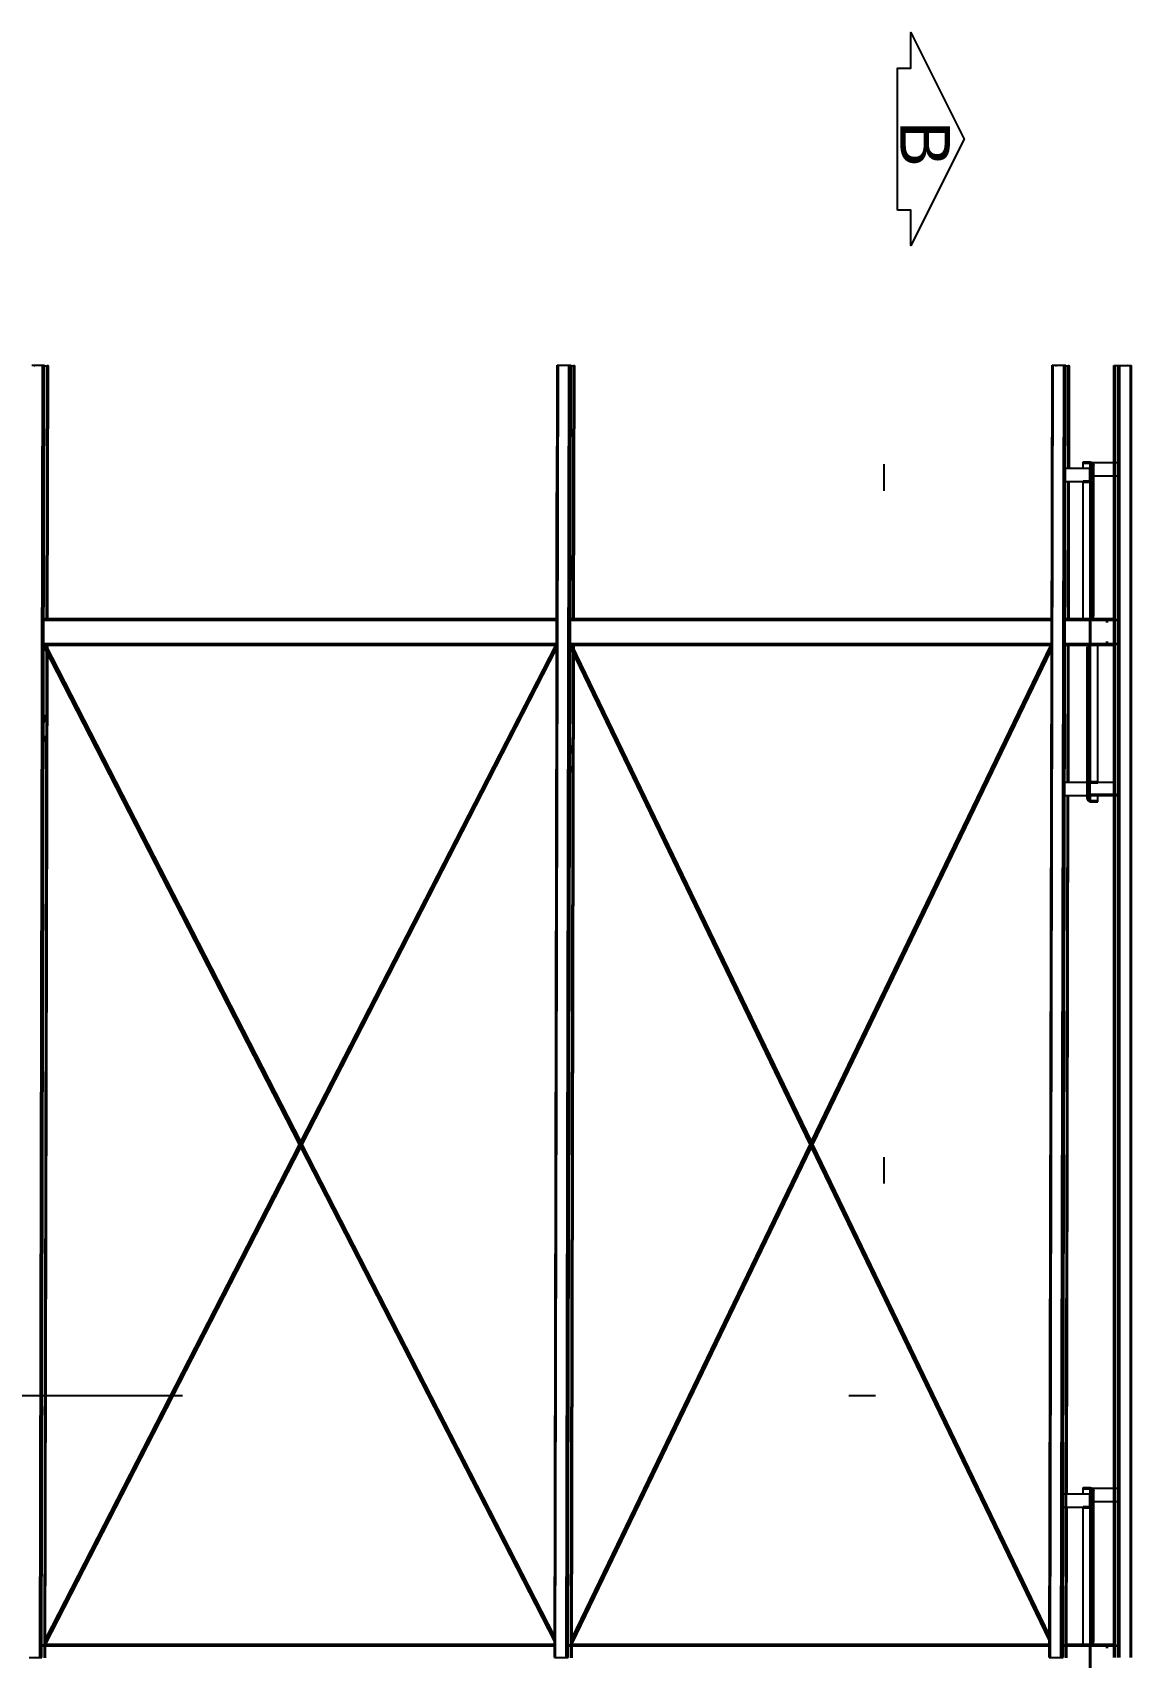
# Model space of a CAD drawing. Header units: millimetres. Extents: x 357 to 945, y 547 to 720.
# Drawn here: x 666.33 to 670.45, y 653.97 to 660.07 of the extents above; entities that cross this region are included whole.
import ezdxf

# ---------------------------------------------------------------- set-up
doc = ezdxf.new("R2010")
doc.units = ezdxf.units.MM
doc.linetypes.add('DIVIDE', pattern=[1.25, 0.5, -0.25, 0, -0.25, 0, -0.25])
for name, color, linetype in [('LCL-LINHACORTE', 171, 'DIVIDE'), ('LCL-TEXTO2', 171, 'Continuous'), ('PLANTA-VIS', 7, 'Continuous')]:
    doc.layers.add(name, color=color, linetype=linetype)
doc.styles.add('Arial', font='arial.ttf')

msp = doc.modelspace()

# ---------------------------------------------------------------- linework, layer by layer
at = {"layer": 'LCL-LINHACORTE', "ltscale": 10}
for p, q in [((669.52666, 635.54515), (669.52666, 659.93646)), ((661.89448, 654.95018), (679.59048, 654.95018))]:
    msp.add_line(p, q, dxfattribs=at)
at = {"layer": 'LCL-LINHACORTE', "linetype": 'ByBlock'}
msp.add_lwpolyline([(669.57666, 659.39934), (669.57666, 659.93268), (669.62666, 659.93268), (669.62666, 660.06601), (669.82666, 659.66601), (669.62666, 659.26601), (669.62666, 659.39934), (669.57666, 659.39934)], dxfattribs=at)
at = {"layer": 'PLANTA-VIS'}
for p, q in [((666.32953, 658.81709), (666.36909, 658.81709)), ((666.33954, 658.81566), (666.34177, 658.81544)), ((666.35865, 653.96709), (666.36909, 658.81709)), ((666.3606, 653.96708), (666.37103, 658.81708)), ((666.36237, 653.96707), (666.3728, 658.81707)), ((666.36368, 653.96704), (666.37411, 658.81704)), ((666.36434, 653.96702), (666.37477, 658.81702)), ((666.36658, 653.9668), (666.37701, 658.8168)), ((666.36909, 658.81709), (666.37103, 658.81708)), ((666.37103, 658.81708), (666.3728, 658.81707)), ((666.3728, 658.81707), (666.37411, 658.81704)), ((666.37411, 658.81704), (666.37477, 658.81702)), ((666.37477, 658.81702), (666.37701, 658.8168)), ((666.37701, 658.81539), (666.38646, 658.81539)), ((666.38442, 657.86622), (666.38646, 658.81565)), ((666.38646, 658.81565), (666.38893, 658.81565)), ((666.38689, 657.86622), (666.38893, 658.81565)), ((666.38893, 658.81565), (666.39116, 658.81543)), ((666.38912, 657.86622), (666.39116, 658.81543)), ((668.2899, 653.96702), (668.30033, 658.81702)), ((668.28999, 653.96704), (668.30042, 658.81704)), ((668.29082, 653.96707), (668.30125, 658.81707)), ((668.29227, 653.96708), (668.3027, 658.81708)), ((668.2941, 653.96709), (668.30453, 658.81709)), ((668.30033, 658.81702), (668.30042, 658.81704)), ((668.30042, 658.81704), (668.30125, 658.81707)), ((668.30125, 658.81707), (668.3027, 658.81708)), ((668.3027, 658.81708), (668.30453, 658.81709)), ((668.30453, 658.81709), (668.34409, 658.81709)), ((668.31454, 658.81566), (668.31677, 658.81544)), ((668.33365, 653.96709), (668.34409, 658.81709)), ((668.3356, 653.96708), (668.34603, 658.81708)), ((668.33737, 653.96707), (668.3478, 658.81707)), ((668.33868, 653.96704), (668.34911, 658.81704)), ((668.33934, 653.96702), (668.34977, 658.81702)), ((668.34158, 653.9668), (668.35201, 658.8168)), ((668.34409, 658.81709), (668.34603, 658.81708)), ((668.34603, 658.81708), (668.3478, 658.81707)), ((668.3478, 658.81707), (668.34911, 658.81704)), ((668.34911, 658.81704), (668.34977, 658.81702)), ((668.34977, 658.81702), (668.35201, 658.8168)), ((668.35201, 658.81539), (668.36146, 658.81539)), ((668.35942, 657.86622), (668.36146, 658.81565)), ((668.36146, 658.81565), (668.36393, 658.81565)), ((668.36189, 657.86622), (668.36393, 658.81565)), ((668.36393, 658.81565), (668.36616, 658.81543)), ((668.36412, 657.86622), (668.36616, 658.81543)), ((670.14623, 653.96702), (670.15666, 658.81702)), ((670.14632, 653.96704), (670.15675, 658.81704)), ((670.14715, 653.96707), (670.15758, 658.81707)), ((670.14859, 653.96708), (670.15902, 658.81708)), ((670.15043, 653.96709), (670.16086, 658.81709)), ((670.15666, 658.81702), (670.15675, 658.81704)), ((670.15675, 658.81704), (670.15758, 658.81707)), ((670.15758, 658.81707), (670.15902, 658.81708)), ((670.15902, 658.81708), (670.16086, 658.81709)), ((670.16086, 658.81709), (670.20041, 658.81709)), ((670.17086, 658.81566), (670.17309, 658.81544)), ((670.18998, 653.96709), (670.20041, 658.81709)), ((670.19193, 653.96708), (670.20236, 658.81708)), ((670.1937, 653.96707), (670.20413, 658.81707)), ((670.19501, 653.96704), (670.20544, 658.81704)), ((670.19567, 653.96702), (670.2061, 658.81702)), ((670.19791, 653.9668), (670.20834, 658.8168)), ((670.20041, 658.81709), (670.20236, 658.81708)), ((670.20236, 658.81708), (670.20413, 658.81707)), ((670.20413, 658.81707), (670.20544, 658.81704)), ((670.20544, 658.81704), (670.2061, 658.81702)), ((670.2061, 658.81702), (670.20834, 658.8168)), ((670.20834, 658.81539), (670.21779, 658.81539)), ((670.21696, 658.43022), (670.21779, 658.81565)), ((670.21779, 658.81565), (670.22026, 658.81565)), ((670.21944, 658.43022), (670.22026, 658.81565)), ((670.22026, 658.81565), (670.22249, 658.81543)), ((670.22167, 658.43022), (670.22249, 658.81543)), ((670.389, 658.81622), (670.39123, 658.81622)), ((670.389, 657.20722), (670.389, 658.81622)), ((670.39123, 658.81622), (670.39371, 658.81622)), ((670.39123, 657.20722), (670.39123, 658.81622)), ((670.39371, 658.81622), (670.40315, 658.81622)), ((670.39371, 657.20722), (670.39371, 658.81622)), ((670.40315, 658.81622), (670.40539, 658.81622)), ((670.40315, 653.96622), (670.40315, 658.81622)), ((670.40539, 658.81622), (670.40605, 658.81622)), ((670.40539, 653.96622), (670.40539, 658.81622)), ((670.40605, 658.81622), (670.40737, 658.81622)), ((670.40605, 653.96622), (670.40605, 658.81622)), ((670.40737, 658.81622), (670.40913, 658.81622)), ((670.40737, 653.96622), (670.40737, 658.81622)), ((670.40913, 658.81622), (670.41108, 658.81622)), ((670.40913, 653.96622), (670.40913, 658.81622)), ((670.41108, 658.81622), (670.45063, 658.81622)), ((670.41108, 653.96622), (670.41108, 658.81622)), ((670.44063, 658.81566), (670.4384, 658.81544)), ((670.45063, 658.81622), (670.45247, 658.81622)), ((670.45063, 653.96622), (670.45063, 658.81622)), ((670.45247, 658.81622), (670.45391, 658.81622)), ((670.45247, 653.96622), (670.45247, 658.81622)), ((670.45391, 658.81622), (670.45474, 658.81622)), ((670.45391, 653.96622), (670.45391, 658.81622)), ((670.45474, 658.81622), (670.45483, 658.81622)), ((670.45474, 653.96622), (670.45474, 658.81622)), ((670.27314, 658.44946), (670.27314, 658.45421)), ((670.27314, 658.45421), (670.30014, 658.45421)), ((670.27314, 658.44946), (670.30014, 658.44946)), ((670.27314, 658.43022), (670.27314, 658.44946)), ((670.30014, 658.45421), (670.30512, 658.45327)), ((670.30014, 658.43022), (670.30014, 658.44946)), ((670.30014, 658.44946), (670.30321, 658.44888)), ((670.30187, 658.40722), (670.30187, 658.4474)), ((670.30251, 658.45222), (670.30261, 658.45222)), ((670.30261, 658.45222), (670.389, 658.45222)), ((670.30261, 658.45001), (670.30261, 658.45222)), ((670.30261, 658.40222), (670.30261, 658.44888)), ((670.30321, 658.44888), (670.3058, 658.44724)), ((670.30321, 658.44873), (670.30321, 658.44888)), ((670.30512, 658.45327), (670.30678, 658.45222)), ((670.3058, 658.44724), (670.30754, 658.44477)), ((670.3058, 658.44678), (670.3058, 658.44724)), ((670.30706, 658.45204), (670.30934, 658.45059)), ((670.30754, 658.44477), (670.30814, 658.44186)), ((670.30754, 658.44395), (670.30754, 658.44477)), ((670.30814, 658.39058), (670.30814, 658.44186)), ((670.30934, 658.45059), (670.31215, 658.44659)), ((670.31215, 658.44659), (670.31314, 658.44186)), ((670.31314, 658.39058), (670.31314, 658.44186)), ((670.39371, 658.45222), (670.40315, 658.45222)), ((670.20741, 658.38022), (670.27314, 658.38022)), ((670.20751, 658.43022), (670.29845, 658.43022)), ((670.21575, 657.86622), (670.21686, 658.38022)), ((670.21822, 657.86622), (670.21933, 658.38022)), ((670.22045, 657.86622), (670.22156, 658.38022)), ((670.27314, 658.37824), (670.27314, 658.38299)), ((670.27314, 658.38299), (670.30014, 658.38299)), ((670.29845, 658.38299), (670.29845, 658.43022)), ((670.29845, 658.43022), (670.30187, 658.43022)), ((670.29919, 658.42522), (670.30187, 658.42522)), ((670.29919, 658.38299), (670.29919, 658.42522)), ((670.29919, 658.40722), (670.30187, 658.40722)), ((670.29919, 658.40222), (670.30261, 658.40222)), ((670.30014, 658.40722), (670.30014, 658.42522)), ((670.30014, 658.38299), (670.30014, 658.40222)), ((670.30014, 658.38299), (670.30321, 658.38356)), ((670.30261, 658.40222), (670.30814, 658.40222)), ((670.30321, 658.38356), (670.30321, 658.40222)), ((670.30321, 658.38356), (670.3058, 658.38521)), ((670.30512, 658.37918), (670.30934, 658.38185)), ((670.3058, 658.38521), (670.3058, 658.40222)), ((670.3058, 658.38521), (670.30754, 658.38768)), ((670.30754, 658.38768), (670.30754, 658.40222)), ((670.30754, 658.38768), (670.30814, 658.39058)), ((670.30934, 658.38185), (670.31215, 658.38586)), ((670.30934, 657.86915), (670.30934, 658.38185)), ((670.31215, 658.38586), (670.31314, 658.39058)), ((670.31215, 657.87316), (670.31215, 658.38586)), ((670.31314, 658.40222), (670.389, 658.40222)), ((670.31314, 657.87788), (670.31314, 658.39058)), ((670.39371, 658.40222), (670.40315, 658.40222)), ((668.29814, 658.33519), (668.29814, 658.33996)), ((668.29814, 658.33996), (668.29931, 658.33996)), ((668.29814, 658.33519), (668.2993, 658.33519)), ((668.29814, 658.26846), (668.29814, 658.33519)), ((670.27314, 658.37824), (670.30014, 658.37824)), ((670.27314, 657.86622), (670.27314, 658.37824)), ((670.30014, 658.37824), (670.30512, 658.37918)), ((670.30014, 657.86622), (670.30014, 658.37824)), ((670.30512, 657.86648), (670.30512, 658.37918)), ((668.29814, 658.26369), (668.29814, 658.26846)), ((668.29814, 658.26846), (668.29915, 658.26846)), ((668.29814, 658.26369), (668.29914, 658.26369)), ((668.29814, 657.86622), (668.29814, 658.26369)), ((666.37496, 657.86252), (668.29828, 657.86252)), ((666.37496, 657.86022), (668.29828, 657.86022)), ((666.37497, 657.86622), (668.29829, 657.86622)), ((666.37497, 657.86577), (668.29829, 657.86577)), ((666.37497, 657.86447), (668.29829, 657.86447)), ((668.34996, 657.86252), (670.15461, 657.86252)), ((668.34996, 657.86022), (670.15461, 657.86022)), ((668.34997, 657.86622), (670.15462, 657.86622)), ((668.34997, 657.86577), (670.15462, 657.86577)), ((668.34997, 657.86447), (670.15462, 657.86447)), ((670.20629, 657.86252), (670.29854, 657.86252)), ((670.20629, 657.86022), (670.29847, 657.86022)), ((670.2063, 657.86622), (670.29936, 657.86622)), ((670.2063, 657.86577), (670.29902, 657.86577)), ((670.2063, 657.86447), (670.29873, 657.86447)), ((670.29847, 657.86022), (670.29854, 657.86252)), ((670.29847, 657.77222), (670.29847, 657.86022)), ((670.29854, 657.86252), (670.29873, 657.86447)), ((670.29873, 657.86447), (670.29902, 657.86577)), ((670.29891, 657.86022), (670.29895, 657.86137)), ((670.29891, 657.77222), (670.29891, 657.86022)), ((670.29891, 657.85972), (670.30215, 657.85972)), ((670.29895, 657.86137), (670.29904, 657.86234)), ((670.29902, 657.86577), (670.29936, 657.86622)), ((670.29904, 657.86234), (670.29919, 657.86299)), ((670.29919, 657.86299), (670.29936, 657.86322)), ((670.29936, 657.86622), (670.30053, 657.86622)), ((670.29936, 657.86322), (670.30053, 657.86322)), ((670.30053, 657.86622), (670.3017, 657.86622)), ((670.30053, 657.86322), (670.3017, 657.86322)), ((670.30053, 657.77272), (670.30053, 657.85972)), ((670.30053, 657.77272), (670.30053, 657.85972)), ((670.3017, 657.86622), (670.389, 657.86622)), ((670.3017, 657.86622), (670.30204, 657.86577)), ((670.3017, 657.86322), (670.30187, 657.86299)), ((670.30187, 657.86299), (670.30202, 657.86234)), ((670.30202, 657.86234), (670.30211, 657.86137)), ((670.30204, 657.86577), (670.389, 657.86577)), ((670.30204, 657.86577), (670.30233, 657.86447)), ((670.30211, 657.86137), (670.30215, 657.86022)), ((670.30215, 657.77222), (670.30215, 657.86022)), ((670.30233, 657.86447), (670.389, 657.86447)), ((670.30233, 657.86447), (670.30252, 657.86252)), ((670.30252, 657.86252), (670.389, 657.86252)), ((670.30252, 657.86252), (670.30259, 657.86022)), ((670.30259, 657.86022), (670.389, 657.86022)), ((670.30259, 657.77222), (670.30259, 657.86022)), ((670.30375, 657.86622), (670.30512, 657.86648)), ((670.30512, 657.86648), (670.30934, 657.86915)), ((670.30934, 657.86915), (670.31215, 657.87316)), ((670.31215, 657.87316), (670.31314, 657.87788)), ((670.35916, 657.85872), (670.36493, 657.85872)), ((670.35916, 657.85472), (670.36493, 657.85472)), ((670.36493, 657.85472), (670.36493, 657.85872)), ((670.36493, 657.85872), (670.36767, 657.85872)), ((670.36493, 657.85472), (670.36767, 657.85472)), ((670.39371, 657.86252), (670.40315, 657.86252)), ((670.39371, 657.86022), (670.40315, 657.86022)), ((666.37477, 657.77222), (668.29809, 657.77222)), ((668.34977, 657.77222), (670.15442, 657.77222)), ((670.2061, 657.77222), (670.29847, 657.77222)), ((670.29847, 657.77222), (670.29854, 657.76993)), ((670.29891, 657.77272), (670.30215, 657.77272)), ((670.29891, 657.77222), (670.29895, 657.77108)), ((670.29895, 657.77108), (670.29904, 657.7701)), ((670.30202, 657.7701), (670.30211, 657.77108)), ((670.30211, 657.77108), (670.30215, 657.77222)), ((670.30252, 657.76993), (670.30259, 657.77222)), ((670.30259, 657.77222), (670.389, 657.77222)), ((670.35916, 657.77772), (670.36493, 657.77772)), ((670.35916, 657.77372), (670.36493, 657.77372)), ((670.36493, 657.77772), (670.36767, 657.77772)), ((670.36493, 657.77372), (670.36493, 657.77772)), ((670.36493, 657.77372), (670.36767, 657.77372)), ((670.39371, 657.77222), (670.40315, 657.77222)), ((666.37474, 657.76142), (667.33413, 655.89122)), ((666.37474, 657.76058), (667.3337, 655.89122)), ((666.37474, 657.75988), (667.33334, 655.89122)), ((666.37474, 657.75933), (667.33306, 655.89122)), ((666.37474, 657.75893), (667.33285, 655.89122)), ((666.37474, 657.75868), (667.33272, 655.89122)), ((666.37474, 657.7586), (667.33268, 655.89122)), ((666.37475, 657.76622), (668.29807, 657.76622)), ((666.37475, 657.76578), (667.33638, 655.89122)), ((666.37475, 657.76457), (667.33576, 655.89122)), ((666.37475, 657.76342), (667.33517, 655.89122)), ((666.37475, 657.76237), (667.33462, 655.89122)), ((666.37476, 657.76993), (668.29808, 657.76993)), ((666.37476, 657.76798), (668.29808, 657.76798)), ((666.37476, 657.76668), (668.29808, 657.76668)), ((666.37518, 657.76622), (668.29005, 654.03344)), ((666.37585, 657.76622), (667.33735, 655.8919)), ((666.37603, 653.96565), (666.38415, 657.74025)), ((666.37652, 657.76622), (667.33735, 655.89321)), ((666.37719, 657.76622), (667.33737, 655.89447)), ((666.37784, 657.76622), (667.3374, 655.89567)), ((666.37846, 657.76622), (667.33744, 655.89681)), ((666.3785, 653.96565), (666.38661, 657.73546)), ((666.37905, 657.76622), (667.3375, 655.89786)), ((666.37959, 657.76622), (667.33756, 655.8988)), ((666.38008, 657.76622), (667.33763, 655.89962)), ((666.38051, 657.76622), (667.3377, 655.90031)), ((666.38073, 653.96543), (666.38883, 657.73113)), ((666.38087, 657.76622), (667.33778, 655.90085)), ((666.38087, 654.0273), (668.29807, 657.76464)), ((666.38116, 657.76622), (667.33787, 655.90125)), ((666.38137, 657.76622), (667.33795, 655.90149)), ((666.38149, 657.76622), (667.33801, 655.90161)), ((666.38154, 657.76622), (667.33803, 655.90165)), ((666.3842, 657.76103), (666.38421, 657.76622)), ((666.38666, 657.75624), (666.38668, 657.76622)), ((666.38888, 657.75191), (666.38891, 657.76622)), ((667.33732, 655.89306), (668.29807, 657.76591)), ((667.33735, 655.89433), (668.29761, 657.76622)), ((667.33739, 655.89555), (668.29702, 657.76622)), ((667.33743, 655.89669), (668.29647, 657.76622)), ((667.33748, 655.89775), (668.29598, 657.76622)), ((667.33754, 655.8987), (668.29556, 657.76622)), ((667.33761, 655.89954), (668.2952, 657.76622)), ((667.33769, 655.90024), (668.29491, 657.76622)), ((667.3377, 655.89122), (668.29807, 657.76333)), ((667.33777, 655.9008), (668.2947, 657.76622)), ((667.33785, 655.90121), (668.29458, 657.76622)), ((667.33794, 655.90146), (668.29453, 657.76622)), ((667.33837, 655.89122), (668.29807, 657.76201)), ((667.33904, 655.89122), (668.29806, 657.76071)), ((667.33969, 655.89122), (668.29806, 657.75943)), ((667.34031, 655.89122), (668.29806, 657.75821)), ((667.3409, 655.89122), (668.29805, 657.75706)), ((667.34145, 655.89122), (668.29805, 657.75599)), ((667.34194, 655.89122), (668.29805, 657.75503)), ((667.34236, 655.89122), (668.29805, 657.7542)), ((667.34272, 655.89122), (668.29805, 657.75349)), ((667.34301, 655.89122), (668.29805, 657.75293)), ((667.34322, 655.89122), (668.29804, 657.75252)), ((667.34334, 655.89122), (668.29804, 657.75228)), ((667.34339, 655.89122), (668.29804, 657.75219)), ((668.34973, 657.75642), (669.24906, 655.89122)), ((668.34973, 657.75583), (669.24878, 655.89122)), ((668.34973, 657.75541), (669.24858, 655.89122)), ((668.34973, 657.75515), (669.24845, 655.89122)), ((668.34973, 657.75507), (669.24841, 655.89122)), ((668.34974, 657.76134), (669.25145, 655.89122)), ((668.34974, 657.76013), (669.25086, 655.89122)), ((668.34974, 657.75903), (669.25033, 655.89122)), ((668.34974, 657.75803), (669.24984, 655.89122)), ((668.34974, 657.75715), (669.24942, 655.89122)), ((668.34975, 657.76622), (670.1544, 657.76622)), ((668.34975, 657.7653), (669.25301, 655.89195)), ((668.34975, 657.76394), (670.14639, 654.03774)), ((668.34975, 657.76261), (669.25206, 655.89122)), ((668.34976, 657.76993), (670.15441, 657.76993)), ((668.34976, 657.76798), (670.15441, 657.76798)), ((668.34976, 657.76668), (670.15441, 657.76668)), ((668.34997, 657.76622), (669.25302, 655.89332)), ((668.35063, 657.76622), (669.25303, 655.89465)), ((668.35103, 653.96565), (668.35914, 657.73555)), ((668.35128, 657.76622), (669.25307, 655.89592)), ((668.35189, 657.76622), (669.25311, 655.89711)), ((668.35247, 657.76622), (669.25316, 655.89821)), ((668.35301, 657.76622), (669.25322, 655.89919)), ((668.3535, 657.76622), (669.25329, 655.90006)), ((668.3535, 653.96565), (668.3616, 657.73045)), ((668.35392, 657.76622), (669.25337, 655.90078)), ((668.35427, 657.76622), (669.25345, 655.90135)), ((668.35456, 657.76622), (669.25353, 655.90176)), ((668.35476, 657.76622), (669.25361, 655.90201)), ((668.35489, 657.76622), (669.25368, 655.90214)), ((668.35493, 657.76622), (669.2537, 655.90218)), ((668.35573, 653.96543), (668.36382, 657.72584)), ((668.35588, 654.0312), (670.15439, 657.7613)), ((668.35919, 657.75738), (668.35921, 657.76622)), ((668.36165, 657.75228), (668.36168, 657.76622)), ((668.36387, 657.74768), (668.36391, 657.76622)), ((669.25299, 655.89313), (670.1544, 657.76264)), ((669.25302, 655.89447), (670.1544, 657.76393)), ((669.25305, 655.89575), (670.1544, 657.76514)), ((669.25309, 655.89695), (670.15438, 657.76622)), ((669.25315, 655.89807), (670.1539, 657.76622)), ((669.25321, 655.89907), (670.15348, 657.76622)), ((669.25327, 655.89995), (670.15312, 657.76622)), ((669.25335, 655.90069), (670.15284, 657.76622)), ((669.25337, 655.89122), (670.15439, 657.75993)), ((669.25343, 655.90128), (670.15263, 657.76622)), ((669.25351, 655.90171), (670.15251, 657.76622)), ((669.2536, 655.90198), (670.15247, 657.76622)), ((669.25403, 655.89122), (670.15439, 657.75855)), ((669.25469, 655.89122), (670.15438, 657.75718)), ((669.25533, 655.89122), (670.15438, 657.75584)), ((669.25595, 655.89122), (670.15438, 657.75455)), ((669.25653, 655.89122), (670.15438, 657.75334)), ((669.25707, 655.89122), (670.15437, 657.75222)), ((669.25755, 655.89122), (670.15437, 657.75121)), ((669.25798, 655.89122), (670.15437, 657.75033)), ((669.25833, 655.89122), (670.15437, 657.74959)), ((669.25861, 655.89122), (670.15437, 657.749)), ((669.25882, 655.89122), (670.15437, 657.74857)), ((669.25894, 655.89122), (670.15437, 657.74831)), ((669.25899, 655.89122), (670.15437, 657.74822)), ((670.20608, 657.76622), (670.29936, 657.76622)), ((670.20609, 657.76993), (670.29854, 657.76993)), ((670.20609, 657.76798), (670.29873, 657.76798)), ((670.20609, 657.76668), (670.29902, 657.76668)), ((670.21443, 657.25222), (670.21554, 657.76622)), ((670.2169, 657.25222), (670.21801, 657.76622)), ((670.21913, 657.25222), (670.22024, 657.76622)), ((670.28792, 657.75456), (670.28891, 657.75929)), ((670.28792, 657.25222), (670.28792, 657.75456)), ((670.28891, 657.75929), (670.29172, 657.76329)), ((670.28891, 657.24659), (670.28891, 657.75929)), ((670.29172, 657.76329), (670.29594, 657.76597)), ((670.29172, 657.25059), (670.29172, 657.76329)), ((670.29594, 657.76597), (670.29727, 657.76622)), ((670.29594, 657.25327), (670.29594, 657.76597)), ((670.29854, 657.76993), (670.29873, 657.76798)), ((670.29873, 657.76798), (670.29902, 657.76668)), ((670.29902, 657.76668), (670.29936, 657.76622)), ((670.29904, 657.7701), (670.29919, 657.76945)), ((670.29919, 657.76945), (670.29936, 657.76922)), ((670.29936, 657.76922), (670.30053, 657.76922)), ((670.29936, 657.76622), (670.30053, 657.76622)), ((670.30053, 657.76922), (670.3017, 657.76922)), ((670.30053, 657.76622), (670.3017, 657.76622)), ((670.30092, 657.25421), (670.30092, 657.76622)), ((670.3017, 657.76922), (670.30187, 657.76945)), ((670.3017, 657.76622), (670.30204, 657.76668)), ((670.3017, 657.76622), (670.389, 657.76622)), ((670.30187, 657.76945), (670.30202, 657.7701)), ((670.30204, 657.76668), (670.30233, 657.76798)), ((670.30204, 657.76668), (670.389, 657.76668)), ((670.30233, 657.76798), (670.30252, 657.76993)), ((670.30233, 657.76798), (670.389, 657.76798)), ((670.30252, 657.76993), (670.389, 657.76993)), ((670.32792, 657.25421), (670.32792, 657.76622)), ((670.39371, 657.76993), (670.40315, 657.76993)), ((666.37414, 657.47859), (666.37792, 657.47859)), ((666.37415, 657.48339), (666.37792, 657.48339)), ((666.37792, 657.48339), (666.37792, 657.50442)), ((666.37792, 657.47859), (666.37792, 657.48339)), ((666.37398, 657.40666), (666.37792, 657.40666)), ((666.37399, 657.41146), (666.37792, 657.41146)), ((666.37792, 657.41146), (666.37792, 657.42588)), ((666.37792, 657.40666), (666.37792, 657.41146)), ((668.34889, 657.36399), (668.35292, 657.36399)), ((668.3489, 657.36876), (668.35292, 657.36876)), ((668.35292, 657.36876), (668.35292, 657.39103)), ((668.35292, 657.36399), (668.35292, 657.36876)), ((668.34874, 657.29249), (668.35292, 657.29249)), ((668.34875, 657.29726), (668.35292, 657.29726)), ((668.35292, 657.29726), (668.35292, 657.31199)), ((668.35292, 657.29249), (668.35292, 657.29726)), ((670.20498, 657.25222), (670.28857, 657.25222)), ((670.28792, 657.24186), (670.28792, 657.24885)), ((670.28792, 657.24186), (670.28891, 657.24659)), ((670.28792, 657.19058), (670.28792, 657.24186)), ((670.28891, 657.24659), (670.29172, 657.25059)), ((670.29172, 657.25059), (670.29594, 657.25327)), ((670.29292, 657.24186), (670.29352, 657.24477)), ((670.29292, 657.19058), (670.29292, 657.24186)), ((670.29352, 657.24477), (670.29526, 657.24724)), ((670.29526, 657.24724), (670.29785, 657.24888)), ((670.29594, 657.25327), (670.30092, 657.25421)), ((670.29785, 657.24888), (670.30092, 657.24946)), ((670.29845, 657.20222), (670.29845, 657.24899)), ((670.29919, 657.20722), (670.29919, 657.24913)), ((670.30092, 657.25421), (670.32792, 657.25421)), ((670.30092, 657.24946), (670.32792, 657.24946)), ((670.32792, 657.24946), (670.32792, 657.25421)), ((670.32792, 657.25222), (670.389, 657.25222)), ((670.20487, 657.20222), (670.28792, 657.20222)), ((670.20736, 653.96622), (670.21432, 657.20222)), ((670.20983, 653.96565), (670.21679, 657.20222)), ((670.21339, 654.58022), (670.21902, 657.20222)), ((670.28792, 657.19058), (670.28891, 657.18586)), ((670.28891, 657.18586), (670.29172, 657.18185)), ((670.29172, 657.18185), (670.29594, 657.17918)), ((670.29292, 657.20222), (670.29845, 657.20222)), ((670.29292, 657.19058), (670.29352, 657.18768)), ((670.29352, 657.18768), (670.29352, 657.20222)), ((670.29352, 657.18768), (670.29526, 657.18521)), ((670.29526, 657.18521), (670.29526, 657.20222)), ((670.29526, 657.18521), (670.29785, 657.18356)), ((670.29594, 657.17918), (670.30092, 657.17824)), ((670.29785, 657.18356), (670.29785, 657.20222)), ((670.29785, 657.18356), (670.30092, 657.18299)), ((670.29845, 657.20222), (670.30053, 657.20222)), ((670.29919, 657.20722), (670.30053, 657.20722)), ((670.30053, 657.20722), (670.30587, 657.20722)), ((670.30053, 657.20222), (670.30587, 657.20222)), ((670.30092, 657.18299), (670.30092, 657.20222)), ((670.30092, 657.18299), (670.32792, 657.18299)), ((670.30092, 657.17824), (670.32792, 657.17824)), ((670.30587, 657.20722), (670.40315, 657.20722)), ((670.30587, 657.20222), (670.30587, 657.20722)), ((670.30587, 657.20222), (670.40315, 657.20222)), ((670.32792, 657.18299), (670.32792, 657.20222)), ((670.32792, 657.17824), (670.32792, 657.18299)), ((670.389, 653.96622), (670.389, 657.20222)), ((670.39123, 653.96622), (670.39123, 657.20222)), ((670.39371, 653.96622), (670.39371, 657.20222)), ((666.38084, 654.01686), (667.3377, 655.88212)), ((666.38085, 654.02088), (667.33744, 655.88562)), ((666.38085, 654.01972), (667.3375, 655.88458)), ((666.38085, 654.01866), (667.33756, 655.88363)), ((666.38085, 654.0177), (667.33763, 655.88281)), ((666.38086, 654.026), (667.33735, 655.89053)), ((666.38086, 654.02468), (667.33735, 655.88923)), ((666.38086, 654.02338), (667.33737, 655.88797)), ((666.38086, 654.0221), (667.3374, 655.88676)), ((666.38087, 654.02858), (667.33638, 655.89122)), ((666.38087, 654.0298), (667.33576, 655.89122)), ((666.38087, 654.01622), (667.33778, 655.88158)), ((666.38088, 654.03095), (667.33517, 655.89122)), ((666.38088, 654.03202), (667.33462, 655.89122)), ((666.38088, 654.03298), (667.33413, 655.89122)), ((666.38088, 654.03382), (667.3337, 655.89122)), ((666.38088, 654.03452), (667.33334, 655.89122)), ((666.38088, 654.03508), (667.33306, 655.89122)), ((666.38088, 654.03549), (667.33285, 655.89122)), ((666.38089, 654.03582), (667.33268, 655.89122)), ((666.38089, 654.03573), (667.33272, 655.89122)), ((666.38116, 654.01622), (667.33787, 655.88119)), ((666.38137, 654.01622), (667.33795, 655.88095)), ((666.38149, 654.01622), (667.33801, 655.88082)), ((666.38154, 654.01622), (667.33803, 655.88078)), ((667.33732, 655.88938), (668.29004, 654.03218)), ((667.33735, 655.8881), (668.29004, 654.03096)), ((667.33739, 655.88689), (668.29004, 654.02982)), ((667.33743, 655.88574), (668.29004, 654.02876)), ((667.33748, 655.88468), (668.29003, 654.02781)), ((667.33754, 655.88373), (668.29003, 654.02698)), ((667.33761, 655.8829), (668.29003, 654.02628)), ((667.33769, 655.88219), (668.29003, 654.02572)), ((667.3377, 655.89122), (668.29005, 654.03473)), ((667.33777, 655.88163), (668.29003, 654.02532)), ((667.33785, 655.88122), (668.29003, 654.02508)), ((667.33794, 655.88097), (668.29003, 654.025)), ((667.33837, 655.89122), (668.29005, 654.03604)), ((667.33904, 655.89122), (668.29006, 654.03733)), ((667.33969, 655.89122), (668.29006, 654.0386)), ((667.34031, 655.89122), (668.29006, 654.03981)), ((667.3409, 655.89122), (668.29006, 654.04095)), ((667.34145, 655.89122), (668.29007, 654.04201)), ((667.34194, 655.89122), (668.29007, 654.04296)), ((667.34236, 655.89122), (668.29007, 654.04379)), ((667.34272, 655.89122), (668.29007, 654.04449)), ((667.34301, 655.89122), (668.29007, 654.04505)), ((667.34322, 655.89122), (668.29007, 654.04545)), ((667.34334, 655.89122), (668.29007, 654.04569)), ((667.34339, 655.89122), (668.29007, 654.04578)), ((668.35585, 654.02111), (669.25329, 655.88238)), ((668.35585, 654.02022), (669.25337, 655.88166)), ((668.35585, 654.01948), (669.25345, 655.88108)), ((668.35585, 654.01889), (669.25353, 655.88067)), ((668.35585, 654.01847), (669.25361, 655.88042)), ((668.35585, 654.01821), (669.25368, 655.88029)), ((668.35585, 654.01812), (669.2537, 655.88025)), ((668.35586, 654.02573), (669.25307, 655.88652)), ((668.35586, 654.02445), (669.25311, 655.88533)), ((668.35586, 654.02323), (669.25316, 655.88423)), ((668.35586, 654.02211), (669.25322, 655.88324)), ((668.35587, 654.02983), (669.25301, 655.89049)), ((668.35587, 654.02844), (669.25302, 655.88911)), ((668.35587, 654.02707), (669.25303, 655.88779)), ((668.35588, 654.03254), (669.25206, 655.89122)), ((668.35588, 654.03382), (669.25145, 655.89122)), ((668.35588, 654.03504), (669.25086, 655.89122)), ((668.35589, 654.04015), (669.24841, 655.89122)), ((668.35589, 654.03616), (669.25033, 655.89122)), ((668.35589, 654.03716), (669.24984, 655.89122)), ((668.35589, 654.03805), (669.24942, 655.89122)), ((668.35589, 654.03879), (669.24906, 655.89122)), ((668.35589, 654.03938), (669.24878, 655.89122)), ((668.35589, 654.0398), (669.24858, 655.89122)), ((668.35589, 654.04006), (669.24845, 655.89122)), ((669.25299, 655.88931), (670.14638, 654.03641)), ((669.25302, 655.88796), (670.14638, 654.03514)), ((669.25305, 655.88669), (670.14638, 654.03393)), ((669.25309, 655.88548), (670.14638, 654.03282)), ((669.25315, 655.88437), (670.14637, 654.03183)), ((669.25321, 655.88336), (670.14637, 654.03095)), ((669.25327, 655.88248), (670.14637, 654.03022)), ((669.25335, 655.88174), (670.14637, 654.02963)), ((669.25337, 655.89122), (670.14639, 654.0391)), ((669.25343, 655.88115), (670.14637, 654.02921)), ((669.25351, 655.88072), (670.14637, 654.02895)), ((669.2536, 655.88045), (670.14637, 654.02887)), ((669.25403, 655.89122), (670.14639, 654.04047)), ((669.25469, 655.89122), (670.1464, 654.04183)), ((669.25533, 655.89122), (670.1464, 654.04316)), ((669.25595, 655.89122), (670.1464, 654.04443)), ((669.25653, 655.89122), (670.1464, 654.04563)), ((669.25707, 655.89122), (670.14641, 654.04674)), ((669.25755, 655.89122), (670.14641, 654.04774)), ((669.25798, 655.89122), (670.14641, 654.04862)), ((669.25833, 655.89122), (670.14641, 654.04935)), ((669.25861, 655.89122), (670.14641, 654.04993)), ((669.25882, 655.89122), (670.14641, 654.05036)), ((669.25894, 655.89122), (670.14641, 654.05061)), ((669.25899, 655.89122), (670.14641, 654.0507)), ((670.27314, 654.59946), (670.27314, 654.60421)), ((670.27314, 654.60421), (670.30014, 654.60421)), ((670.27314, 654.59946), (670.30014, 654.59946)), ((670.27314, 654.58022), (670.27314, 654.59946)), ((670.30014, 654.60421), (670.30512, 654.60327)), ((670.30014, 654.58022), (670.30014, 654.59946)), ((670.30014, 654.59946), (670.30321, 654.59888)), ((670.30251, 654.60222), (670.30261, 654.60222)), ((670.30261, 654.60222), (670.389, 654.60222)), ((670.30261, 654.60001), (670.30261, 654.60222)), ((670.30261, 654.55222), (670.30261, 654.59888)), ((670.30321, 654.59888), (670.3058, 654.59724)), ((670.30321, 654.59873), (670.30321, 654.59888)), ((670.30512, 654.60327), (670.30678, 654.60222)), ((670.30706, 654.60204), (670.30934, 654.60059)), ((670.30934, 654.60059), (670.31215, 654.59659)), ((670.39371, 654.60222), (670.40315, 654.60222)), ((670.19923, 654.58022), (670.20868, 654.58022)), ((670.21222, 654.58022), (670.29845, 654.58022)), ((670.29845, 654.53299), (670.29845, 654.58022)), ((670.29845, 654.58022), (670.30187, 654.58022)), ((670.29919, 654.57522), (670.30187, 654.57522)), ((670.29919, 654.53299), (670.29919, 654.57522)), ((670.29919, 654.55722), (670.30187, 654.55722)), ((670.29919, 654.55222), (670.30261, 654.55222)), ((670.30014, 654.55722), (670.30014, 654.57522)), ((670.30014, 654.53299), (670.30014, 654.55222)), ((670.30187, 654.55722), (670.30187, 654.5974)), ((670.30261, 654.55222), (670.30814, 654.55222)), ((670.30321, 654.53356), (670.30321, 654.55222)), ((670.3058, 654.59724), (670.30754, 654.59477)), ((670.3058, 654.59678), (670.3058, 654.59724)), ((670.3058, 654.53521), (670.3058, 654.55222)), ((670.3058, 654.53521), (670.30754, 654.53768)), ((670.30754, 654.59477), (670.30814, 654.59186)), ((670.30754, 654.59395), (670.30754, 654.59477)), ((670.30754, 654.53768), (670.30754, 654.55222)), ((670.30754, 654.53768), (670.30814, 654.54058)), ((670.30814, 654.54058), (670.30814, 654.59186)), ((670.31215, 654.59659), (670.31314, 654.59186)), ((670.31215, 654.53586), (670.31314, 654.54058)), ((670.31314, 654.54058), (670.31314, 654.59186)), ((670.31314, 654.55222), (670.389, 654.55222)), ((670.31314, 654.02788), (670.31314, 654.54058)), ((670.39371, 654.55222), (670.40315, 654.55222)), ((670.19913, 654.53022), (670.20857, 654.53022)), ((670.21206, 653.96543), (670.21328, 654.53022)), ((670.21222, 654.53022), (670.27314, 654.53022)), ((670.27314, 654.52824), (670.27314, 654.53299)), ((670.27314, 654.53299), (670.30014, 654.53299)), ((670.27314, 654.52824), (670.30014, 654.52824)), ((670.27314, 654.01622), (670.27314, 654.52824)), ((670.30014, 654.53299), (670.30321, 654.53356)), ((670.30014, 654.52824), (670.30512, 654.52918)), ((670.30014, 654.01622), (670.30014, 654.52824)), ((670.30321, 654.53356), (670.3058, 654.53521)), ((670.30512, 654.52918), (670.30934, 654.53185)), ((670.30512, 654.01648), (670.30512, 654.52918)), ((670.30934, 654.53185), (670.31215, 654.53586)), ((670.30934, 654.01915), (670.30934, 654.53185)), ((670.31215, 654.02316), (670.31215, 654.53586)), ((666.36668, 654.01252), (666.37613, 654.01252)), ((666.36668, 654.01022), (666.37613, 654.01022)), ((666.36669, 654.01447), (666.37614, 654.01447)), ((666.38083, 654.01022), (668.29, 654.01022)), ((666.38084, 654.01622), (668.29001, 654.01622)), ((666.38084, 654.01577), (668.29001, 654.01577)), ((666.38084, 654.01447), (668.29001, 654.01447)), ((666.38084, 654.01252), (668.29, 654.01252)), ((668.34168, 654.01252), (668.35113, 654.01252)), ((668.34168, 654.01022), (668.35113, 654.01022)), ((668.34169, 654.01447), (668.35114, 654.01447)), ((668.35583, 654.01022), (670.14633, 654.01022)), ((668.35584, 654.01622), (670.14634, 654.01622)), ((668.35584, 654.01577), (670.14634, 654.01577)), ((668.35584, 654.01447), (670.14634, 654.01447)), ((668.35584, 654.01252), (670.14633, 654.01252)), ((670.19801, 654.01252), (670.20746, 654.01252)), ((670.19801, 654.01022), (670.20745, 654.01022)), ((670.19802, 654.01447), (670.20746, 654.01447)), ((670.21216, 654.01022), (670.29847, 654.01022)), ((670.21217, 654.01622), (670.29936, 654.01622)), ((670.21217, 654.01577), (670.29902, 654.01577)), ((670.21217, 654.01447), (670.29873, 654.01447)), ((670.21217, 654.01252), (670.29854, 654.01252)), ((670.29847, 654.01022), (670.29854, 654.01252)), ((670.29847, 653.92222), (670.29847, 654.01022)), ((670.29854, 654.01252), (670.29873, 654.01447)), ((670.29873, 654.01447), (670.29902, 654.01577)), ((670.29891, 654.01022), (670.29895, 654.01137)), ((670.29891, 653.92222), (670.29891, 654.01022)), ((670.29891, 654.00972), (670.30215, 654.00972)), ((670.29895, 654.01137), (670.29904, 654.01234)), ((670.29902, 654.01577), (670.29936, 654.01622)), ((670.29904, 654.01234), (670.29919, 654.01299)), ((670.29919, 654.01299), (670.29936, 654.01322)), ((670.29936, 654.01622), (670.30053, 654.01622)), ((670.29936, 654.01322), (670.30053, 654.01322)), ((670.30053, 654.01622), (670.3017, 654.01622)), ((670.30053, 654.01322), (670.3017, 654.01322)), ((670.30053, 653.92272), (670.30053, 654.00972)), ((670.30053, 653.92272), (670.30053, 654.00972)), ((670.3017, 654.01622), (670.389, 654.01622)), ((670.3017, 654.01622), (670.30204, 654.01577)), ((670.3017, 654.01322), (670.30187, 654.01299)), ((670.30187, 654.01299), (670.30202, 654.01234)), ((670.30202, 654.01234), (670.30211, 654.01137)), ((670.30204, 654.01577), (670.389, 654.01577)), ((670.30204, 654.01577), (670.30233, 654.01447)), ((670.30211, 654.01137), (670.30215, 654.01022)), ((670.30215, 653.92222), (670.30215, 654.01022)), ((670.30233, 654.01447), (670.389, 654.01447)), ((670.30233, 654.01447), (670.30252, 654.01252)), ((670.30252, 654.01252), (670.389, 654.01252)), ((670.30252, 654.01252), (670.30259, 654.01022)), ((670.30259, 654.01022), (670.389, 654.01022)), ((670.30259, 653.92222), (670.30259, 654.01022)), ((670.30375, 654.01622), (670.30512, 654.01648)), ((670.30512, 654.01648), (670.30934, 654.01915)), ((670.30934, 654.01915), (670.31215, 654.02316)), ((670.31215, 654.02316), (670.31314, 654.02788)), ((670.35916, 654.00872), (670.36493, 654.00872)), ((670.35916, 654.00472), (670.36493, 654.00472)), ((670.36493, 654.00472), (670.36493, 654.00872)), ((670.36493, 654.00872), (670.36767, 654.00872)), ((670.36493, 654.00472), (670.36767, 654.00472)), ((670.39371, 654.01252), (670.40315, 654.01252)), ((670.39371, 654.01022), (670.40315, 654.01022)), ((666.3191, 653.96709), (666.35865, 653.96709)), ((666.31947, 653.96705), (666.35903, 653.96705)), ((666.33377, 653.96622), (666.33377, 653.96705)), ((666.3341, 653.96622), (666.3341, 653.96705)), ((666.35865, 653.96709), (666.3606, 653.96708)), ((666.35903, 653.96705), (666.36368, 653.96704)), ((666.36023, 653.96705), (666.36088, 653.96704)), ((666.3606, 653.96708), (666.36237, 653.96707)), ((666.36088, 653.96704), (666.36154, 653.96703)), ((666.36154, 653.96703), (666.36187, 653.96702)), ((666.36187, 653.96702), (666.36411, 653.9668)), ((666.36237, 653.96707), (666.36368, 653.96704)), ((666.36368, 653.96704), (666.36434, 653.96702)), ((666.36411, 653.9668), (666.36658, 653.9668)), ((666.36434, 653.96702), (666.36658, 653.9668)), ((668.2899, 653.96702), (668.28999, 653.96704)), ((668.2899, 653.96702), (668.29815, 653.96622)), ((668.28999, 653.96704), (668.29082, 653.96707)), ((668.29082, 653.96707), (668.29227, 653.96708)), ((668.29227, 653.96708), (668.2941, 653.96709)), ((668.29237, 653.96702), (668.29242, 653.96703)), ((668.29237, 653.96702), (668.30062, 653.96622)), ((668.29242, 653.96703), (668.29283, 653.96704)), ((668.29283, 653.96704), (668.29356, 653.96705)), ((668.29356, 653.96705), (668.29447, 653.96705)), ((668.2941, 653.96709), (668.33365, 653.96709)), ((668.29447, 653.96705), (668.33403, 653.96705)), ((668.30877, 653.96622), (668.30877, 653.96705)), ((668.3091, 653.96622), (668.3091, 653.96705)), ((668.33365, 653.96709), (668.3356, 653.96708)), ((668.33403, 653.96705), (668.33868, 653.96704)), ((668.33523, 653.96705), (668.33588, 653.96704)), ((668.3356, 653.96708), (668.33737, 653.96707)), ((668.33588, 653.96704), (668.33654, 653.96703)), ((668.33654, 653.96703), (668.33687, 653.96702)), ((668.33687, 653.96702), (668.33911, 653.9668)), ((668.33737, 653.96707), (668.33868, 653.96704)), ((668.33868, 653.96704), (668.33934, 653.96702)), ((668.33911, 653.9668), (668.34158, 653.9668)), ((668.33934, 653.96702), (668.34158, 653.9668)), ((670.14623, 653.96702), (670.14632, 653.96704)), ((670.14623, 653.96702), (670.15448, 653.96622)), ((670.14632, 653.96704), (670.14715, 653.96707)), ((670.14715, 653.96707), (670.14859, 653.96708)), ((670.14859, 653.96708), (670.15043, 653.96709)), ((670.1487, 653.96702), (670.14875, 653.96703)), ((670.1487, 653.96702), (670.15695, 653.96622)), ((670.14875, 653.96703), (670.14916, 653.96704)), ((670.14916, 653.96704), (670.14988, 653.96705)), ((670.14988, 653.96705), (670.1508, 653.96705)), ((670.15043, 653.96709), (670.18998, 653.96709)), ((670.1508, 653.96705), (670.19035, 653.96705)), ((670.1651, 653.96622), (670.1651, 653.96705)), ((670.16543, 653.96622), (670.16543, 653.96705)), ((670.18998, 653.96709), (670.19193, 653.96708)), ((670.19035, 653.96705), (670.19501, 653.96704)), ((670.19156, 653.96705), (670.19221, 653.96704)), ((670.19193, 653.96708), (670.1937, 653.96707)), ((670.19221, 653.96704), (670.19287, 653.96703)), ((670.19287, 653.96703), (670.1932, 653.96702)), ((670.1932, 653.96702), (670.19543, 653.9668)), ((670.1937, 653.96707), (670.19501, 653.96704)), ((670.19501, 653.96704), (670.19567, 653.96702)), ((670.19543, 653.9668), (670.19791, 653.9668)), ((670.19567, 653.96702), (670.19791, 653.9668))]:
    msp.add_line(p, q, dxfattribs=at)

# ---------------------------------------------------------------- texts
at = {"layer": 'LCL-TEXTO2', "insert": (669.58783, 659.73448), "char_height": 0.18588, "attachment_point": 7, "rotation": 270, "style": 'Arial'}
msp.add_mtext('B', dxfattribs=at)

doc.saveas('drawing.dxf')
